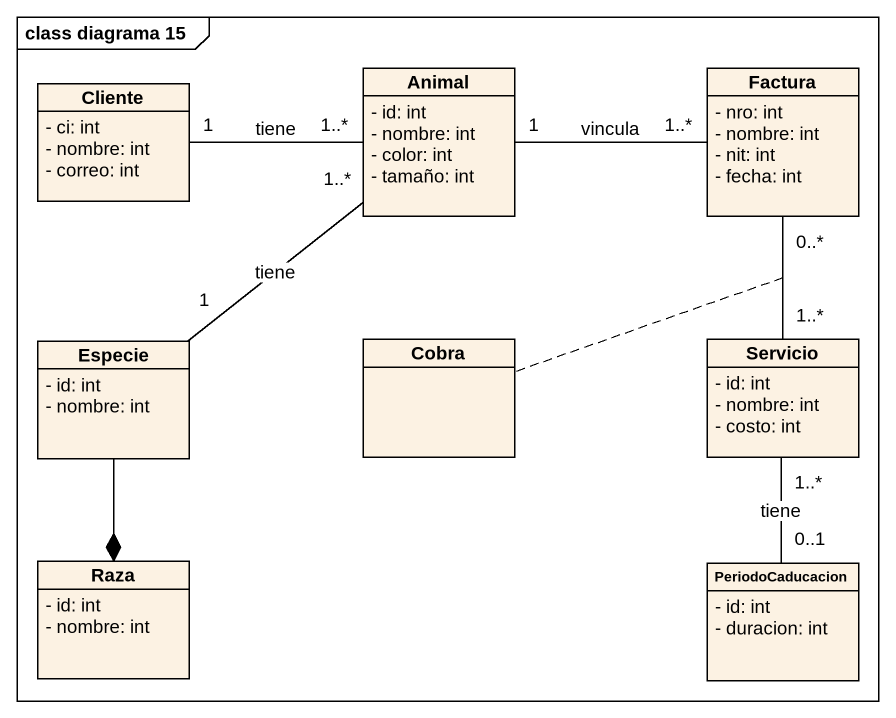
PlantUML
@startuml
mainframe class diagrama 15
hide circle
hide empty members
skinparam classAttributeIconSize 0
class Cliente {
  - ci: int
  - nombre: int
  - correo: int
}
class Animal {
  - id: int
  - nombre: int
  - color: int
  - tamaño: int
}
class Factura {
  - nro: int
  - nombre: int
  - nit: int
  - fecha: int
}
class Especie {
  - id: int
  - nombre: int
}
class Cobra
class Servicio {
  - id: int
  - nombre: int
  - costo: int
}
class Raza {
  - id: int
  - nombre: int
}
class PeriodoCaducacion {
  - id: int
  - duracion: int
}
Cliente "1" -right- "1..*" Animal : tiene
Animal "1" -right- "1..*" Factura : vincula
Especie "1" -up- "1..*" Animal : tiene
Especie --* Raza
Servicio "1..*" -up- "0..*" Factura
(Servicio, Factura) .. Cobra
PeriodoCaducacion "0..1" -up- "1..*" Servicio : tiene
@enduml
